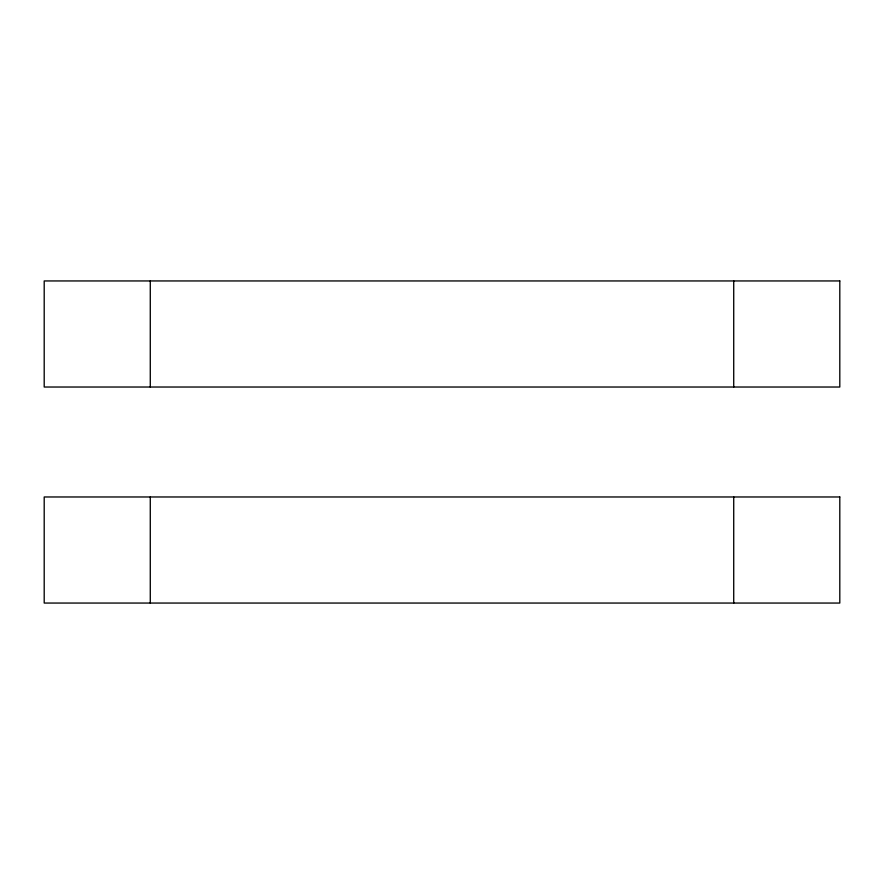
<?xml version="1.0" encoding="UTF-8"?>
<svg xmlns="http://www.w3.org/2000/svg" width="884" height="884" viewBox="0 0 884 884"><rect width="100%" height="100%" fill="white"/><g stroke="black" fill="none" stroke-linecap="round" stroke-linejoin="round"><path stroke-width="1.33" d="M733.72 280.946L733.72 387.026M733.72 496.974L733.72 603.054M150.28 280.946L150.28 387.026M150.28 496.974L150.28 603.054M839.8 280.946L44.2 280.946L44.2 387.026L839.8 387.026L839.8 280.946M839.8 496.974L44.2 496.974L44.2 603.054L839.8 603.054L839.8 496.974"/></g></svg>
